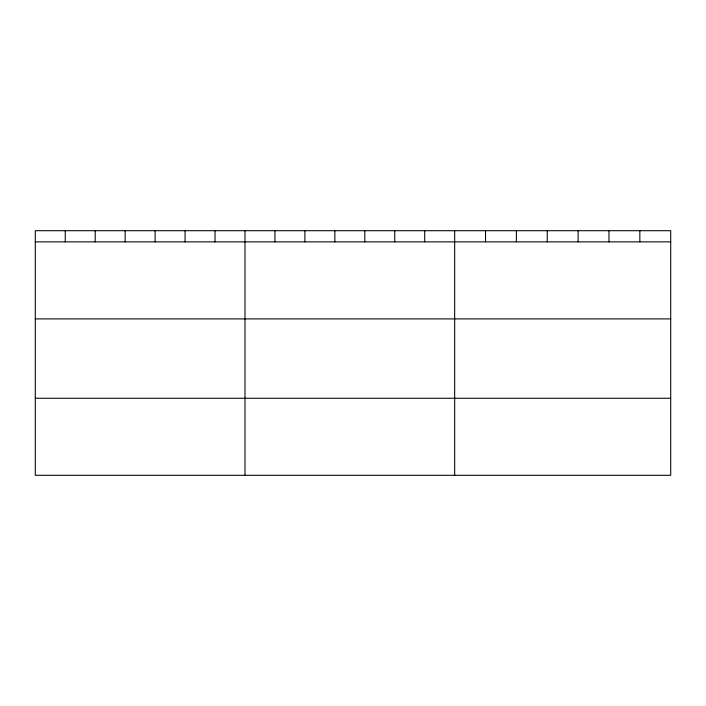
<?xml version="1.0" encoding="UTF-8"?>
<svg xmlns="http://www.w3.org/2000/svg" width="706" height="706" viewBox="0 0 706 706"><rect width="100%" height="100%" fill="white"/><g stroke="black" fill="none" stroke-linecap="round" stroke-linejoin="round"><path stroke-width="1.06" d="M670.7 318.9L670.7 230.703L35.3 230.703L35.3 475.297L670.7 475.297L670.7 318.9L35.3 318.9M35.3 241.867L670.7 241.867M35.3 398.263L670.7 398.263M639.839 230.703L639.839 241.867M608.978 230.703L608.978 241.867M578.117 230.703L578.117 241.867M547.247 230.703L547.247 241.867M516.386 230.703L516.386 241.867M485.525 230.703L485.525 241.867M454.664 230.703L454.664 475.297M424.712 230.703L424.712 241.867M394.751 230.703L394.751 241.867M364.799 230.703L364.799 241.867M334.847 230.703L334.847 241.867M304.895 230.703L304.895 241.867M274.934 230.703L274.934 241.867M244.982 230.703L244.982 475.297M215.03 230.703L215.03 241.867M185.069 230.703L185.069 241.867M155.117 230.703L155.117 241.867M125.165 230.703L125.165 241.867M95.213 230.703L95.213 241.867M65.252 230.703L65.252 241.867"/></g></svg>
